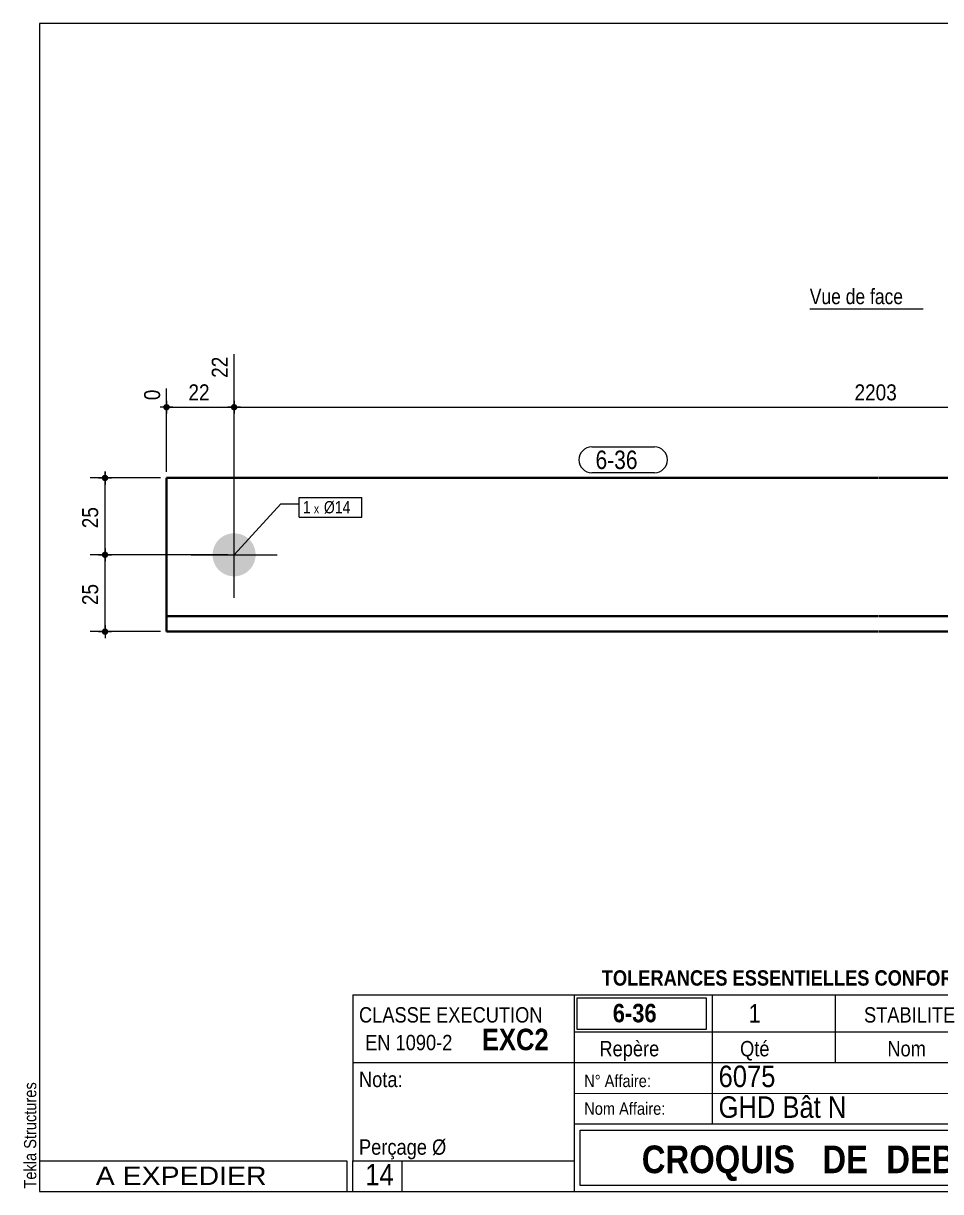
# Model space of a CAD drawing. Header units: millimetres. Extents: x 2 to 287, y 5 to 195.
# Drawn here: x 2.4 to 151.6, y 5 to 195 of the extents above; entities that cross this region are included whole.
import ezdxf

# ---------------------------------------------------------------- set-up
doc = ezdxf.new("R2010")
doc.units = ezdxf.units.MM
for name, color, linetype, lineweight in [('Autre type objet', 1, 'Continuous', 0), ('Boulon', 7, 'Continuous', 0), ('Cotation', 7, 'Continuous', 0), ('Désignation boulon', 3, 'Continuous', 0), ('Feuille dessin', 5, 'Continuous', 0), ('Piece', 2, 'Continuous', 0), ('Repère pièce', 3, 'Continuous', 0)]:
    doc.layers.add(name, color=color, linetype=linetype, lineweight=lineweight)
doc.styles.add('ARIAL', font='ARIAL.TTF')
doc.styles.add('ARIAL_BOLD', font='ARIALBD.TTF')
doc.styles.add('ARIAL_NARROW', font='ARIAL.TTF')
doc.styles.add('COMIC_SANS_MS', font='COMIC.TTF')

# ---------------------------------------------------------------- blocks, each defined once
blk = doc.blocks.new('*A1')
at = {"layer": 'Boulon'}
blk.add_hatch(color=256, dxfattribs=at).paths.add_polyline_path([(36.59, 105.07), (36.51, 105.07), (36.42, 105.08), (36.34, 105.09), (36.25, 105.1), (36.17, 105.11), (36.08, 105.12), (36, 105.14), (35.91, 105.16), (35.83, 105.17), (35.75, 105.2), (35.66, 105.22), (35.58, 105.25), (35.5, 105.27), (35.42, 105.3), (35.34, 105.34), (35.26, 105.37), (35.18, 105.41), (35.11, 105.44), (35.03, 105.48), (34.95, 105.52), (34.88, 105.57), (34.81, 105.61), (34.74, 105.66), (34.66, 105.71), (34.6, 105.76), (34.53, 105.81), (34.46, 105.86), (34.39, 105.92), (34.33, 105.98), (34.27, 106.04), (34.21, 106.1), (34.15, 106.16), (34.09, 106.22), (34.03, 106.28), (33.97, 106.35), (33.92, 106.42), (33.87, 106.49), (33.82, 106.55), (33.77, 106.63), (33.72, 106.7), (33.68, 106.77), (33.63, 106.84), (33.59, 106.92), (33.55, 107), (33.52, 107.07), (33.48, 107.15), (33.45, 107.23), (33.41, 107.31), (33.38, 107.39), (33.36, 107.47), (33.33, 107.55), (33.31, 107.64), (33.28, 107.72), (33.27, 107.8), (33.25, 107.89), (33.23, 107.97), (33.22, 108.06), (33.21, 108.14), (33.2, 108.23), (33.19, 108.31), (33.18, 108.4), (33.18, 108.48), (33.18, 108.57), (33.18, 108.66), (33.18, 108.74), (33.19, 108.83), (33.2, 108.91), (33.21, 109), (33.22, 109.08), (33.23, 109.17), (33.25, 109.25), (33.27, 109.34), (33.28, 109.42), (33.31, 109.5), (33.33, 109.59), (33.36, 109.67), (33.38, 109.75), (33.41, 109.83), (33.45, 109.91), (33.48, 109.99), (33.52, 110.07), (33.55, 110.14), (33.59, 110.22), (33.63, 110.3), (33.68, 110.37), (33.72, 110.44), (33.77, 110.51), (33.82, 110.59), (33.87, 110.65), (33.92, 110.72), (33.97, 110.79), (34.03, 110.86), (34.09, 110.92), (34.15, 110.98), (34.21, 111.04), (34.27, 111.1), (34.33, 111.16), (34.39, 111.22), (34.46, 111.28), (34.53, 111.33), (34.6, 111.38), (34.66, 111.43), (34.74, 111.48), (34.81, 111.53), (34.88, 111.57), (34.95, 111.62), (35.03, 111.66), (35.11, 111.7), (35.18, 111.73), (35.26, 111.77), (35.34, 111.8), (35.42, 111.84), (35.5, 111.87), (35.58, 111.89), (35.66, 111.92), (35.75, 111.94), (35.83, 111.97), (35.91, 111.98), (36, 112), (36.08, 112.02), (36.17, 112.03), (36.25, 112.04), (36.34, 112.05), (36.42, 112.06), (36.51, 112.07), (36.59, 112.07), (36.68, 112.07), (36.77, 112.07), (36.85, 112.07), (36.94, 112.06), (37.02, 112.05), (37.11, 112.04), (37.19, 112.03), (37.28, 112.02), (37.36, 112), (37.45, 111.98), (37.53, 111.97), (37.61, 111.94), (37.7, 111.92), (37.78, 111.89), (37.86, 111.87), (37.94, 111.84), (38.02, 111.8), (38.1, 111.77), (38.18, 111.73), (38.25, 111.7), (38.33, 111.66), (38.41, 111.62), (38.48, 111.57), (38.55, 111.53), (38.62, 111.48), (38.7, 111.43), (38.76, 111.38), (38.83, 111.33), (38.9, 111.28), (38.97, 111.22), (39.03, 111.16), (39.09, 111.1), (39.15, 111.04), (39.21, 110.98), (39.27, 110.92), (39.33, 110.86), (39.39, 110.79), (39.44, 110.72), (39.49, 110.65), (39.54, 110.59), (39.59, 110.51), (39.64, 110.44), (39.68, 110.37), (39.73, 110.3), (39.77, 110.22), (39.81, 110.14), (39.84, 110.07), (39.88, 109.99), (39.91, 109.91), (39.95, 109.83), (39.98, 109.75), (40, 109.67), (40.03, 109.59), (40.05, 109.5), (40.08, 109.42), (40.09, 109.34), (40.11, 109.25), (40.13, 109.17), (40.14, 109.08), (40.15, 109), (40.16, 108.91), (40.17, 108.83), (40.18, 108.74), (40.18, 108.66), (40.18, 108.57), (40.18, 108.48), (40.18, 108.4), (40.17, 108.31), (40.16, 108.23), (40.15, 108.14), (40.14, 108.06), (40.13, 107.97), (40.11, 107.89), (40.09, 107.8), (40.08, 107.72), (40.05, 107.64), (40.03, 107.55), (40, 107.47), (39.98, 107.39), (39.95, 107.31), (39.91, 107.23), (39.88, 107.15), (39.84, 107.07), (39.81, 107), (39.77, 106.92), (39.73, 106.84), (39.68, 106.77), (39.64, 106.7), (39.59, 106.63), (39.54, 106.55), (39.49, 106.49), (39.44, 106.42), (39.39, 106.35), (39.33, 106.28), (39.27, 106.22), (39.21, 106.16), (39.15, 106.1), (39.09, 106.04), (39.03, 105.98), (38.97, 105.92), (38.9, 105.86), (38.83, 105.81), (38.76, 105.76), (38.7, 105.71), (38.62, 105.66), (38.55, 105.61), (38.48, 105.57), (38.41, 105.52), (38.33, 105.48), (38.25, 105.44), (38.18, 105.41), (38.1, 105.37), (38.02, 105.34), (37.94, 105.3), (37.86, 105.27), (37.78, 105.25), (37.7, 105.22), (37.61, 105.2), (37.53, 105.17), (37.45, 105.16), (37.36, 105.14), (37.28, 105.12), (37.19, 105.11), (37.11, 105.1), (37.02, 105.09), (36.94, 105.08), (36.85, 105.07), (36.77, 105.07), (36.68, 105.07)], flags=17)
at = {"layer": 'Boulon', "linetype": 'Continuous', "lineweight": 0}
for p, q in [((36.68, 101.57), (36.68, 115.57)), ((29.68, 108.57), (43.68, 108.57))]:
    blk.add_line(p, q, dxfattribs=at)
blk = doc.blocks.new('*A3')
at = {"layer": 'Piece', "color": 2, "linetype": 'Continuous', "lineweight": 40}
for p, q in [((25.68, 121.07), (141.43, 121.07)), ((25.68, 121.07), (25.68, 98.57)), ((141.53, 121.07), (257.28, 121.07)), ((257.28, 121.07), (257.28, 98.57)), ((25.68, 98.57), (25.68, 96.07)), ((25.68, 98.57), (141.43, 98.57)), ((141.53, 98.57), (257.28, 98.57)), ((257.28, 98.57), (257.28, 96.07)), ((25.68, 96.07), (141.43, 96.07)), ((141.53, 96.07), (257.28, 96.07))]:
    blk.add_line(p, q, dxfattribs=at)
blk = doc.blocks.new('*A4')
at = {"layer": 'Feuille dessin', "linetype": 'Continuous', "lineweight": 0}
for p, q in [((282, 195), (5, 195)), ((5, 195), (5, 5)), ((282, 5), (282, 195)), ((5, 5), (282, 5))]:
    blk.add_line(p, q, dxfattribs=at)
at = {"layer": 'Feuille dessin', "style": 'ARIAL', "width": 0.85}
blk.add_text('Tekla Structures', height=2, rotation=90, dxfattribs=at).set_placement((4.5, 5.5))
blk = doc.blocks.new('*A6')
at = {"layer": 'Autre type objet', "linetype": 'Continuous', "lineweight": 0}
for p, q in [((56, 37), (92, 37)), ((56, 37), (56, 10)), ((92, 37), (92, 10)), ((56, 26), (92, 26)), ((56, 10), (92, 10)), ((56, 5), (56, 10)), ((64, 5), (64, 10)), ((56, 5), (64, 5))]:
    blk.add_line(p, q, dxfattribs=at)
at = {"layer": 'Autre type objet', "width": 0.85}
for s, height, style, p in [('CLASSE EXECUTION', 2.5, 'ARIAL', (57, 32.5)), ('EN 1090-2', 2.5, 'ARIAL', (58, 28)), ('EXC2', 3.5, 'ARIAL_BOLD', (77, 28)), ('Nota:', 2.5, 'ARIAL', (57, 22)), ('Perçage Ø', 2.5, 'ARIAL', (57, 11)), ('14', 3.5, 'ARIAL_NARROW', (58.014234, 6))]:
    blk.add_text(s, height=height, dxfattribs=dict(at, style=style)).set_placement(p)
blk = doc.blocks.new('*A7')
at = {"layer": 'Autre type objet', "linetype": 'Continuous', "lineweight": 0}
for p, q in [((92, 37), (282, 37)), ((92, 37), (92, 31)), ((92.51953, 36.5), (113.5, 36.5)), ((92.51953, 31.394341), (92.51953, 36.5)), ((113.5, 36.5), (113.5, 31.394341)), ((114.5, 31), (114.5, 37)), ((134.5, 31), (134.5, 37)), ((160, 31), (160, 37)), ((195, 31), (195, 37)), ((212, 31), (212, 37)), ((228, 31), (228, 37)), ((263.5, 31), (263.5, 37)), ((282, 31), (282, 37)), ((92, 31), (282, 31)), ((92, 31), (92, 5)), ((113.5, 31.394341), (92.51953, 31.394341)), ((114.5, 16), (114.5, 31)), ((134.5, 26), (134.5, 31)), ((160, 26), (160, 31)), ((195, 26), (195, 31)), ((212, 26), (212, 31)), ((228, 26), (228, 31)), ((263.5, 26), (263.5, 31)), ((282, 5), (282, 31)), ((92, 26), (282, 26)), ((181, 26), (181, 5)), ((208, 26), (208, 5)), ((241.262466, 5), (241.262466, 26)), ((92, 21), (241.327069, 20.935451)), ((92, 16), (181, 16)), ((181, 16), (241.297815, 16.021151)), ((93, 15), (180, 15)), ((93, 6), (93, 15)), ((180, 15), (180, 6)), ((181, 11), (241.217807, 10.969512)), ((180, 6), (93, 6)), ((92, 5), (282, 5))]:
    blk.add_line(p, q, dxfattribs=at)
at = {"layer": 'Autre type objet', "width": 0.85}
for s, height, style, p in [('TOLERANCES ESSENTIELLES CONFORMES A LA NORME 1090-1', 2.5, 'ARIAL_BOLD', (96.5, 38.5)), ('6-36', 3, 'ARIAL_BOLD', (98.285724, 32.540141)), ('1', 3, 'ARIAL', (120.389893, 32.5)), ('STABILITE', 2.5, 'ARIAL', (139.159546, 32.5)), ('L50*50*5', 2.5, 'ARIAL', (169.146973, 32.5)), ('2247', 3, 'ARIAL', (199.053223, 32.5)), ('S235JR', 3, 'ARIAL', (212.880127, 32.5)), ('PEINTURE', 2.5, 'ARIAL', (237.24646, 32.5)), ('8.4', 3, 'ARIAL', (270.222412, 32.5)), ('Repère', 2.5, 'ARIAL', (96.112978, 27)), ('Qté', 2.5, 'ARIAL', (119, 27)), ('Nom', 2.5, 'ARIAL', (142.961426, 27)), ('Profil', 2.5, 'ARIAL', (173.903564, 27)), ('Longueur', 2.5, 'ARIAL', (197, 27)), ('Qualité', 2.5, 'ARIAL', (214.218018, 27)), ('Finition', 2.5, 'ARIAL', (243, 27)), ('Poids U', 2.5, 'ARIAL', (264, 27)), ('(Kg)', 2, 'ARIAL', (276.5, 27)), ('6075', 3.5, 'ARIAL', (115.5, 22)), ('N° Affaire:', 2, 'ARIAL', (93.640566, 22)), ('Indice de révision:', 2, 'ARIAL', (183, 22)), ('CHARPENTES', 3, 'ARIAL_BOLD', (247.5, 18)), ('Nom Affaire:', 2, 'ARIAL', (93.640566, 17.5)), ('GHD Bât N', 3.5, 'ARIAL', (115.5, 17)), ('Date de révision:', 2, 'ARIAL', (183, 17)), ('Date de création:', 2, 'ARIAL', (183, 12)), ('03.04.2017', 2.5, 'ARIAL', (209, 12)), ('SAINT CLAIR', 3, 'ARIAL_BOLD', (248.5, 11.5)), ('CROQUIS   DE  DEBIT', 4.5, 'ARIAL_BOLD', (103, 8)), ('SD', 2.5, 'ARIAL', (209, 7)), ('Dessinateur:', 2, 'ARIAL', (183, 7))]:
    blk.add_text(s, height=height, dxfattribs=dict(at, style=style)).set_placement(p)
blk = doc.blocks.new('*A8')
at = {"layer": 'Autre type objet', "linetype": 'Continuous', "lineweight": 0}
for p, q in [((5, 10), (55, 10)), ((5, 10), (5, 5)), ((55, 10), (55, 5)), ((5, 5), (55, 5))]:
    blk.add_line(p, q, dxfattribs=at)
at = {"layer": 'Autre type objet', "style": 'ARIAL', "width": 1.105}
blk.add_text('A EXPEDIER', height=3, dxfattribs=at).set_placement((14.169647, 6.073465))
blk = doc.blocks.new('*A11')
at = {"layer": 'Cotation'}
for points in [[(15.65, 108.05), (15.63, 108.05), (15.6, 108.06), (15.58, 108.06), (15.55, 108.07), (15.53, 108.07), (15.5, 108.08), (15.48, 108.09), (15.46, 108.1), (15.43, 108.11), (15.41, 108.12), (15.39, 108.14), (15.37, 108.15), (15.35, 108.17), (15.33, 108.18), (15.31, 108.2), (15.29, 108.22), (15.28, 108.24), (15.26, 108.26), (15.25, 108.28), (15.23, 108.3), (15.22, 108.32), (15.21, 108.35), (15.2, 108.37), (15.19, 108.39), (15.18, 108.42), (15.18, 108.44), (15.17, 108.47), (15.17, 108.49), (15.16, 108.52), (15.16, 108.54), (15.16, 108.57), (15.16, 108.6), (15.16, 108.62), (15.17, 108.65), (15.17, 108.67), (15.18, 108.7), (15.18, 108.72), (15.19, 108.75), (15.2, 108.77), (15.21, 108.79), (15.22, 108.82), (15.23, 108.84), (15.25, 108.86), (15.26, 108.88), (15.28, 108.9), (15.29, 108.92), (15.31, 108.94), (15.33, 108.96), (15.35, 108.97), (15.37, 108.99), (15.39, 109), (15.41, 109.02), (15.43, 109.03), (15.46, 109.04), (15.48, 109.05), (15.5, 109.06), (15.53, 109.07), (15.55, 109.07), (15.58, 109.08), (15.6, 109.08), (15.63, 109.09), (15.65, 109.09), (15.68, 109.09), (15.71, 109.09), (15.73, 109.09), (15.76, 109.08), (15.78, 109.08), (15.81, 109.07), (15.83, 109.07), (15.86, 109.06), (15.88, 109.05), (15.9, 109.04), (15.93, 109.03), (15.95, 109.02), (15.97, 109), (15.99, 108.99), (16.01, 108.97), (16.03, 108.96), (16.05, 108.94), (16.07, 108.92), (16.08, 108.9), (16.1, 108.88), (16.11, 108.86), (16.13, 108.84), (16.14, 108.82), (16.15, 108.79), (16.16, 108.77), (16.17, 108.75), (16.18, 108.72), (16.18, 108.7), (16.19, 108.67), (16.19, 108.65), (16.2, 108.62), (16.2, 108.6), (16.2, 108.57), (16.2, 108.54), (16.2, 108.52), (16.19, 108.49), (16.19, 108.47), (16.18, 108.44), (16.18, 108.42), (16.17, 108.39), (16.16, 108.37), (16.15, 108.35), (16.14, 108.32), (16.13, 108.3), (16.11, 108.28), (16.1, 108.26), (16.08, 108.24), (16.07, 108.22), (16.05, 108.2), (16.03, 108.18), (16.01, 108.17), (15.99, 108.15), (15.97, 108.14), (15.95, 108.12), (15.93, 108.11), (15.9, 108.1), (15.88, 108.09), (15.86, 108.08), (15.83, 108.07), (15.81, 108.07), (15.78, 108.06), (15.76, 108.06), (15.73, 108.05), (15.71, 108.05), (15.68, 108.05)], [(15.65, 95.55), (15.63, 95.55), (15.6, 95.56), (15.58, 95.56), (15.55, 95.57), (15.53, 95.57), (15.5, 95.58), (15.48, 95.59), (15.46, 95.6), (15.43, 95.61), (15.41, 95.62), (15.39, 95.64), (15.37, 95.65), (15.35, 95.67), (15.33, 95.68), (15.31, 95.7), (15.29, 95.72), (15.28, 95.74), (15.26, 95.76), (15.25, 95.78), (15.23, 95.8), (15.22, 95.82), (15.21, 95.85), (15.2, 95.87), (15.19, 95.89), (15.18, 95.92), (15.18, 95.94), (15.17, 95.97), (15.17, 95.99), (15.16, 96.02), (15.16, 96.04), (15.16, 96.07), (15.16, 96.1), (15.16, 96.12), (15.17, 96.15), (15.17, 96.17), (15.18, 96.2), (15.18, 96.22), (15.19, 96.25), (15.2, 96.27), (15.21, 96.29), (15.22, 96.32), (15.23, 96.34), (15.25, 96.36), (15.26, 96.38), (15.28, 96.4), (15.29, 96.42), (15.31, 96.44), (15.33, 96.46), (15.35, 96.47), (15.37, 96.49), (15.39, 96.5), (15.41, 96.52), (15.43, 96.53), (15.46, 96.54), (15.48, 96.55), (15.5, 96.56), (15.53, 96.57), (15.55, 96.57), (15.58, 96.58), (15.6, 96.58), (15.63, 96.59), (15.65, 96.59), (15.68, 96.59), (15.71, 96.59), (15.73, 96.59), (15.76, 96.58), (15.78, 96.58), (15.81, 96.57), (15.83, 96.57), (15.86, 96.56), (15.88, 96.55), (15.9, 96.54), (15.93, 96.53), (15.95, 96.52), (15.97, 96.5), (15.99, 96.49), (16.01, 96.47), (16.03, 96.46), (16.05, 96.44), (16.07, 96.42), (16.08, 96.4), (16.1, 96.38), (16.11, 96.36), (16.13, 96.34), (16.14, 96.32), (16.15, 96.29), (16.16, 96.27), (16.17, 96.25), (16.18, 96.22), (16.18, 96.2), (16.19, 96.17), (16.19, 96.15), (16.2, 96.12), (16.2, 96.1), (16.2, 96.07), (16.2, 96.04), (16.2, 96.02), (16.19, 95.99), (16.19, 95.97), (16.18, 95.94), (16.18, 95.92), (16.17, 95.89), (16.16, 95.87), (16.15, 95.85), (16.14, 95.82), (16.13, 95.8), (16.11, 95.78), (16.1, 95.76), (16.08, 95.74), (16.07, 95.72), (16.05, 95.7), (16.03, 95.68), (16.01, 95.67), (15.99, 95.65), (15.97, 95.64), (15.95, 95.62), (15.93, 95.61), (15.9, 95.6), (15.88, 95.59), (15.86, 95.58), (15.83, 95.57), (15.81, 95.57), (15.78, 95.56), (15.76, 95.56), (15.73, 95.55), (15.71, 95.55), (15.68, 95.55)]]:
    blk.add_hatch(color=256, dxfattribs=at).paths.add_polyline_path(points, flags=17)
at = {"layer": 'Cotation', "linetype": 'Continuous', "lineweight": 0}
for p, q in [((35.68, 108.57), (13.26, 108.57)), ((14.64, 108.57), (16.72, 108.57)), ((15.68, 109.61), (15.68, 107.53)), ((15.68, 108.57), (15.68, 109.61)), ((15.68, 96.07), (15.68, 108.57)), ((15.68, 97.11), (15.68, 95.03)), ((24.68, 96.07), (13.26, 96.07)), ((14.64, 96.07), (16.72, 96.07)), ((15.68, 96.07), (15.68, 95.03))]:
    blk.add_line(p, q, dxfattribs=at)
at = {"layer": 'Cotation'}
for p in [(15.68, 108.57), (15.68, 96.07)]:
    blk.add_point(p, dxfattribs=at)
at = {"layer": 'Cotation', "style": 'ARIAL', "width": 0.85}
blk.add_text('25', height=2.6, rotation=90.0002, dxfattribs=at).set_placement((14.56, 100.39))
blk = doc.blocks.new('*A12')
at = {"layer": 'Cotation'}
for points in [[(15.65, 120.55), (15.63, 120.55), (15.6, 120.56), (15.58, 120.56), (15.55, 120.57), (15.53, 120.57), (15.5, 120.58), (15.48, 120.59), (15.46, 120.6), (15.43, 120.61), (15.41, 120.62), (15.39, 120.64), (15.37, 120.65), (15.35, 120.67), (15.33, 120.68), (15.31, 120.7), (15.29, 120.72), (15.28, 120.74), (15.26, 120.76), (15.25, 120.78), (15.23, 120.8), (15.22, 120.82), (15.21, 120.85), (15.2, 120.87), (15.19, 120.89), (15.18, 120.92), (15.18, 120.94), (15.17, 120.97), (15.17, 120.99), (15.16, 121.02), (15.16, 121.04), (15.16, 121.07), (15.16, 121.1), (15.16, 121.12), (15.17, 121.15), (15.17, 121.17), (15.18, 121.2), (15.18, 121.22), (15.19, 121.25), (15.2, 121.27), (15.21, 121.29), (15.22, 121.32), (15.23, 121.34), (15.25, 121.36), (15.26, 121.38), (15.28, 121.4), (15.29, 121.42), (15.31, 121.44), (15.33, 121.46), (15.35, 121.47), (15.37, 121.49), (15.39, 121.5), (15.41, 121.52), (15.43, 121.53), (15.46, 121.54), (15.48, 121.55), (15.5, 121.56), (15.53, 121.57), (15.55, 121.57), (15.58, 121.58), (15.6, 121.58), (15.63, 121.59), (15.65, 121.59), (15.68, 121.59), (15.71, 121.59), (15.73, 121.59), (15.76, 121.58), (15.78, 121.58), (15.81, 121.57), (15.83, 121.57), (15.86, 121.56), (15.88, 121.55), (15.9, 121.54), (15.93, 121.53), (15.95, 121.52), (15.97, 121.5), (15.99, 121.49), (16.01, 121.47), (16.03, 121.46), (16.05, 121.44), (16.07, 121.42), (16.08, 121.4), (16.1, 121.38), (16.11, 121.36), (16.13, 121.34), (16.14, 121.32), (16.15, 121.29), (16.16, 121.27), (16.17, 121.25), (16.18, 121.22), (16.18, 121.2), (16.19, 121.17), (16.19, 121.15), (16.2, 121.12), (16.2, 121.1), (16.2, 121.07), (16.2, 121.04), (16.2, 121.02), (16.19, 120.99), (16.19, 120.97), (16.18, 120.94), (16.18, 120.92), (16.17, 120.89), (16.16, 120.87), (16.15, 120.85), (16.14, 120.82), (16.13, 120.8), (16.11, 120.78), (16.1, 120.76), (16.08, 120.74), (16.07, 120.72), (16.05, 120.7), (16.03, 120.68), (16.01, 120.67), (15.99, 120.65), (15.97, 120.64), (15.95, 120.62), (15.93, 120.61), (15.9, 120.6), (15.88, 120.59), (15.86, 120.58), (15.83, 120.57), (15.81, 120.57), (15.78, 120.56), (15.76, 120.56), (15.73, 120.55), (15.71, 120.55), (15.68, 120.55)], [(15.65, 108.05), (15.63, 108.05), (15.6, 108.06), (15.58, 108.06), (15.55, 108.07), (15.53, 108.07), (15.5, 108.08), (15.48, 108.09), (15.46, 108.1), (15.43, 108.11), (15.41, 108.12), (15.39, 108.14), (15.37, 108.15), (15.35, 108.17), (15.33, 108.18), (15.31, 108.2), (15.29, 108.22), (15.28, 108.24), (15.26, 108.26), (15.25, 108.28), (15.23, 108.3), (15.22, 108.32), (15.21, 108.35), (15.2, 108.37), (15.19, 108.39), (15.18, 108.42), (15.18, 108.44), (15.17, 108.47), (15.17, 108.49), (15.16, 108.52), (15.16, 108.54), (15.16, 108.57), (15.16, 108.6), (15.16, 108.62), (15.17, 108.65), (15.17, 108.67), (15.18, 108.7), (15.18, 108.72), (15.19, 108.75), (15.2, 108.77), (15.21, 108.79), (15.22, 108.82), (15.23, 108.84), (15.25, 108.86), (15.26, 108.88), (15.28, 108.9), (15.29, 108.92), (15.31, 108.94), (15.33, 108.96), (15.35, 108.97), (15.37, 108.99), (15.39, 109), (15.41, 109.02), (15.43, 109.03), (15.46, 109.04), (15.48, 109.05), (15.5, 109.06), (15.53, 109.07), (15.55, 109.07), (15.58, 109.08), (15.6, 109.08), (15.63, 109.09), (15.65, 109.09), (15.68, 109.09), (15.71, 109.09), (15.73, 109.09), (15.76, 109.08), (15.78, 109.08), (15.81, 109.07), (15.83, 109.07), (15.86, 109.06), (15.88, 109.05), (15.9, 109.04), (15.93, 109.03), (15.95, 109.02), (15.97, 109), (15.99, 108.99), (16.01, 108.97), (16.03, 108.96), (16.05, 108.94), (16.07, 108.92), (16.08, 108.9), (16.1, 108.88), (16.11, 108.86), (16.13, 108.84), (16.14, 108.82), (16.15, 108.79), (16.16, 108.77), (16.17, 108.75), (16.18, 108.72), (16.18, 108.7), (16.19, 108.67), (16.19, 108.65), (16.2, 108.62), (16.2, 108.6), (16.2, 108.57), (16.2, 108.54), (16.2, 108.52), (16.19, 108.49), (16.19, 108.47), (16.18, 108.44), (16.18, 108.42), (16.17, 108.39), (16.16, 108.37), (16.15, 108.35), (16.14, 108.32), (16.13, 108.3), (16.11, 108.28), (16.1, 108.26), (16.08, 108.24), (16.07, 108.22), (16.05, 108.2), (16.03, 108.18), (16.01, 108.17), (15.99, 108.15), (15.97, 108.14), (15.95, 108.12), (15.93, 108.11), (15.9, 108.1), (15.88, 108.09), (15.86, 108.08), (15.83, 108.07), (15.81, 108.07), (15.78, 108.06), (15.76, 108.06), (15.73, 108.05), (15.71, 108.05), (15.68, 108.05)]]:
    blk.add_hatch(color=256, dxfattribs=at).paths.add_polyline_path(points, flags=17)
at = {"layer": 'Cotation', "linetype": 'Continuous', "lineweight": 0}
for p, q in [((15.68, 122.11), (15.68, 120.03)), ((15.68, 121.07), (15.68, 122.11)), ((24.68, 121.07), (13.26, 121.07)), ((14.64, 121.07), (16.72, 121.07)), ((15.68, 108.57), (15.68, 121.07)), ((35.68, 108.57), (13.26, 108.57)), ((14.64, 108.57), (16.72, 108.57)), ((15.68, 109.61), (15.68, 107.53)), ((15.68, 108.57), (15.68, 107.53))]:
    blk.add_line(p, q, dxfattribs=at)
at = {"layer": 'Cotation'}
for p in [(15.68, 121.07), (15.68, 108.57)]:
    blk.add_point(p, dxfattribs=at)
at = {"layer": 'Cotation', "style": 'ARIAL', "width": 0.85}
blk.add_text('25', height=2.6, rotation=90.0002, dxfattribs=at).set_placement((14.56, 112.89))
blk = doc.blocks.new('*A13')
at = {"layer": 'Cotation'}
for points in [[(25.65, 132.05), (25.63, 132.05), (25.6, 132.06), (25.58, 132.06), (25.55, 132.07), (25.53, 132.07), (25.5, 132.08), (25.48, 132.09), (25.46, 132.1), (25.43, 132.11), (25.41, 132.12), (25.39, 132.14), (25.37, 132.15), (25.35, 132.17), (25.33, 132.18), (25.31, 132.2), (25.29, 132.22), (25.28, 132.24), (25.26, 132.26), (25.25, 132.28), (25.23, 132.3), (25.22, 132.32), (25.21, 132.35), (25.2, 132.37), (25.19, 132.39), (25.18, 132.42), (25.18, 132.44), (25.17, 132.47), (25.17, 132.49), (25.16, 132.52), (25.16, 132.54), (25.16, 132.57), (25.16, 132.6), (25.16, 132.62), (25.17, 132.65), (25.17, 132.67), (25.18, 132.7), (25.18, 132.72), (25.19, 132.75), (25.2, 132.77), (25.21, 132.79), (25.22, 132.82), (25.23, 132.84), (25.25, 132.86), (25.26, 132.88), (25.28, 132.9), (25.29, 132.92), (25.31, 132.94), (25.33, 132.96), (25.35, 132.97), (25.37, 132.99), (25.39, 133), (25.41, 133.02), (25.43, 133.03), (25.46, 133.04), (25.48, 133.05), (25.5, 133.06), (25.53, 133.07), (25.55, 133.07), (25.58, 133.08), (25.6, 133.08), (25.63, 133.09), (25.65, 133.09), (25.68, 133.09), (25.71, 133.09), (25.73, 133.09), (25.76, 133.08), (25.78, 133.08), (25.81, 133.07), (25.83, 133.07), (25.86, 133.06), (25.88, 133.05), (25.9, 133.04), (25.93, 133.03), (25.95, 133.02), (25.97, 133), (25.99, 132.99), (26.01, 132.97), (26.03, 132.96), (26.05, 132.94), (26.07, 132.92), (26.08, 132.9), (26.1, 132.88), (26.11, 132.86), (26.13, 132.84), (26.14, 132.82), (26.15, 132.79), (26.16, 132.77), (26.17, 132.75), (26.18, 132.72), (26.18, 132.7), (26.19, 132.67), (26.19, 132.65), (26.2, 132.62), (26.2, 132.6), (26.2, 132.57), (26.2, 132.54), (26.2, 132.52), (26.19, 132.49), (26.19, 132.47), (26.18, 132.44), (26.18, 132.42), (26.17, 132.39), (26.16, 132.37), (26.15, 132.35), (26.14, 132.32), (26.13, 132.3), (26.11, 132.28), (26.1, 132.26), (26.08, 132.24), (26.07, 132.22), (26.05, 132.2), (26.03, 132.18), (26.01, 132.17), (25.99, 132.15), (25.97, 132.14), (25.95, 132.12), (25.93, 132.11), (25.9, 132.1), (25.88, 132.09), (25.86, 132.08), (25.83, 132.07), (25.81, 132.07), (25.78, 132.06), (25.76, 132.06), (25.73, 132.05), (25.71, 132.05), (25.68, 132.05)], [(36.65, 132.05), (36.63, 132.05), (36.6, 132.06), (36.58, 132.06), (36.55, 132.07), (36.53, 132.07), (36.5, 132.08), (36.48, 132.09), (36.46, 132.1), (36.43, 132.11), (36.41, 132.12), (36.39, 132.14), (36.37, 132.15), (36.35, 132.17), (36.33, 132.18), (36.31, 132.2), (36.29, 132.22), (36.28, 132.24), (36.26, 132.26), (36.25, 132.28), (36.23, 132.3), (36.22, 132.32), (36.21, 132.35), (36.2, 132.37), (36.19, 132.39), (36.18, 132.42), (36.18, 132.44), (36.17, 132.47), (36.17, 132.49), (36.16, 132.52), (36.16, 132.54), (36.16, 132.57), (36.16, 132.6), (36.16, 132.62), (36.17, 132.65), (36.17, 132.67), (36.18, 132.7), (36.18, 132.72), (36.19, 132.75), (36.2, 132.77), (36.21, 132.79), (36.22, 132.82), (36.23, 132.84), (36.25, 132.86), (36.26, 132.88), (36.28, 132.9), (36.29, 132.92), (36.31, 132.94), (36.33, 132.96), (36.35, 132.97), (36.37, 132.99), (36.39, 133), (36.41, 133.02), (36.43, 133.03), (36.46, 133.04), (36.48, 133.05), (36.5, 133.06), (36.53, 133.07), (36.55, 133.07), (36.58, 133.08), (36.6, 133.08), (36.63, 133.09), (36.65, 133.09), (36.68, 133.09), (36.71, 133.09), (36.73, 133.09), (36.76, 133.08), (36.78, 133.08), (36.81, 133.07), (36.83, 133.07), (36.86, 133.06), (36.88, 133.05), (36.9, 133.04), (36.93, 133.03), (36.95, 133.02), (36.97, 133), (36.99, 132.99), (37.01, 132.97), (37.03, 132.96), (37.05, 132.94), (37.07, 132.92), (37.08, 132.9), (37.1, 132.88), (37.11, 132.86), (37.13, 132.84), (37.14, 132.82), (37.15, 132.79), (37.16, 132.77), (37.17, 132.75), (37.18, 132.72), (37.18, 132.7), (37.19, 132.67), (37.19, 132.65), (37.2, 132.62), (37.2, 132.6), (37.2, 132.57), (37.2, 132.54), (37.2, 132.52), (37.19, 132.49), (37.19, 132.47), (37.18, 132.44), (37.18, 132.42), (37.17, 132.39), (37.16, 132.37), (37.15, 132.35), (37.14, 132.32), (37.13, 132.3), (37.11, 132.28), (37.1, 132.26), (37.08, 132.24), (37.07, 132.22), (37.05, 132.2), (37.03, 132.18), (37.01, 132.17), (36.99, 132.15), (36.97, 132.14), (36.95, 132.12), (36.93, 132.11), (36.9, 132.1), (36.88, 132.09), (36.86, 132.08), (36.83, 132.07), (36.81, 132.07), (36.78, 132.06), (36.76, 132.06), (36.73, 132.05), (36.71, 132.05), (36.68, 132.05)]]:
    blk.add_hatch(color=256, dxfattribs=at).paths.add_polyline_path(points, flags=17)
at = {"layer": 'Cotation', "linetype": 'Continuous', "lineweight": 0}
for p, q in [((36.68, 109.57), (36.68, 141.21)), ((25.68, 122.07), (25.68, 135.64)), ((25.68, 133.61), (25.68, 131.53)), ((36.68, 133.61), (36.68, 131.53)), ((26.72, 132.57), (24.64, 132.57)), ((25.68, 132.57), (24.64, 132.57)), ((25.68, 132.57), (36.68, 132.57)), ((37.72, 132.57), (35.64, 132.57)), ((36.68, 132.57), (37.72, 132.57))]:
    blk.add_line(p, q, dxfattribs=at)
at = {"layer": 'Cotation'}
for p in [(25.68, 132.57), (36.68, 132.57)]:
    blk.add_point(p, dxfattribs=at)
at = {"layer": 'Cotation', "style": 'ARIAL', "width": 0.85}
for s, p in [('22', (35.64, 137.35)), ('0', (24.64, 133.71))]:
    blk.add_text(s, height=2.6, rotation=90.0002, dxfattribs=at).set_placement(p)
blk.add_text('22', height=2.6, dxfattribs=at).set_placement((29.25, 133.69))
blk = doc.blocks.new('*A14')
at = {"layer": 'Cotation'}
for points in [[(36.65, 132.05), (36.63, 132.05), (36.6, 132.06), (36.58, 132.06), (36.55, 132.07), (36.53, 132.07), (36.5, 132.08), (36.48, 132.09), (36.46, 132.1), (36.43, 132.11), (36.41, 132.12), (36.39, 132.14), (36.37, 132.15), (36.35, 132.17), (36.33, 132.18), (36.31, 132.2), (36.29, 132.22), (36.28, 132.24), (36.26, 132.26), (36.25, 132.28), (36.23, 132.3), (36.22, 132.32), (36.21, 132.35), (36.2, 132.37), (36.19, 132.39), (36.18, 132.42), (36.18, 132.44), (36.17, 132.47), (36.17, 132.49), (36.16, 132.52), (36.16, 132.54), (36.16, 132.57), (36.16, 132.6), (36.16, 132.62), (36.17, 132.65), (36.17, 132.67), (36.18, 132.7), (36.18, 132.72), (36.19, 132.75), (36.2, 132.77), (36.21, 132.79), (36.22, 132.82), (36.23, 132.84), (36.25, 132.86), (36.26, 132.88), (36.28, 132.9), (36.29, 132.92), (36.31, 132.94), (36.33, 132.96), (36.35, 132.97), (36.37, 132.99), (36.39, 133), (36.41, 133.02), (36.43, 133.03), (36.46, 133.04), (36.48, 133.05), (36.5, 133.06), (36.53, 133.07), (36.55, 133.07), (36.58, 133.08), (36.6, 133.08), (36.63, 133.09), (36.65, 133.09), (36.68, 133.09), (36.71, 133.09), (36.73, 133.09), (36.76, 133.08), (36.78, 133.08), (36.81, 133.07), (36.83, 133.07), (36.86, 133.06), (36.88, 133.05), (36.9, 133.04), (36.93, 133.03), (36.95, 133.02), (36.97, 133), (36.99, 132.99), (37.01, 132.97), (37.03, 132.96), (37.05, 132.94), (37.07, 132.92), (37.08, 132.9), (37.1, 132.88), (37.11, 132.86), (37.13, 132.84), (37.14, 132.82), (37.15, 132.79), (37.16, 132.77), (37.17, 132.75), (37.18, 132.72), (37.18, 132.7), (37.19, 132.67), (37.19, 132.65), (37.2, 132.62), (37.2, 132.6), (37.2, 132.57), (37.2, 132.54), (37.2, 132.52), (37.19, 132.49), (37.19, 132.47), (37.18, 132.44), (37.18, 132.42), (37.17, 132.39), (37.16, 132.37), (37.15, 132.35), (37.14, 132.32), (37.13, 132.3), (37.11, 132.28), (37.1, 132.26), (37.08, 132.24), (37.07, 132.22), (37.05, 132.2), (37.03, 132.18), (37.01, 132.17), (36.99, 132.15), (36.97, 132.14), (36.95, 132.12), (36.93, 132.11), (36.9, 132.1), (36.88, 132.09), (36.86, 132.08), (36.83, 132.07), (36.81, 132.07), (36.78, 132.06), (36.76, 132.06), (36.73, 132.05), (36.71, 132.05), (36.68, 132.05)], [(246.25, 132.05), (246.23, 132.05), (246.2, 132.06), (246.18, 132.06), (246.15, 132.07), (246.13, 132.07), (246.1, 132.08), (246.08, 132.09), (246.06, 132.1), (246.03, 132.11), (246.01, 132.12), (245.99, 132.14), (245.97, 132.15), (245.95, 132.17), (245.93, 132.18), (245.91, 132.2), (245.89, 132.22), (245.88, 132.24), (245.86, 132.26), (245.85, 132.28), (245.83, 132.3), (245.82, 132.32), (245.81, 132.35), (245.8, 132.37), (245.79, 132.39), (245.78, 132.42), (245.78, 132.44), (245.77, 132.47), (245.77, 132.49), (245.76, 132.52), (245.76, 132.54), (245.76, 132.57), (245.76, 132.6), (245.76, 132.62), (245.77, 132.65), (245.77, 132.67), (245.78, 132.7), (245.78, 132.72), (245.79, 132.75), (245.8, 132.77), (245.81, 132.79), (245.82, 132.82), (245.83, 132.84), (245.85, 132.86), (245.86, 132.88), (245.88, 132.9), (245.89, 132.92), (245.91, 132.94), (245.93, 132.96), (245.95, 132.97), (245.97, 132.99), (245.99, 133), (246.01, 133.02), (246.03, 133.03), (246.06, 133.04), (246.08, 133.05), (246.1, 133.06), (246.13, 133.07), (246.15, 133.07), (246.18, 133.08), (246.2, 133.08), (246.23, 133.09), (246.25, 133.09), (246.28, 133.09), (246.31, 133.09), (246.33, 133.09), (246.36, 133.08), (246.38, 133.08), (246.41, 133.07), (246.43, 133.07), (246.46, 133.06), (246.48, 133.05), (246.5, 133.04), (246.53, 133.03), (246.55, 133.02), (246.57, 133), (246.59, 132.99), (246.61, 132.97), (246.63, 132.96), (246.65, 132.94), (246.67, 132.92), (246.68, 132.9), (246.7, 132.88), (246.71, 132.86), (246.73, 132.84), (246.74, 132.82), (246.75, 132.79), (246.76, 132.77), (246.77, 132.75), (246.78, 132.72), (246.78, 132.7), (246.79, 132.67), (246.79, 132.65), (246.8, 132.62), (246.8, 132.6), (246.8, 132.57), (246.8, 132.54), (246.8, 132.52), (246.79, 132.49), (246.79, 132.47), (246.78, 132.44), (246.78, 132.42), (246.77, 132.39), (246.76, 132.37), (246.75, 132.35), (246.74, 132.32), (246.73, 132.3), (246.71, 132.28), (246.7, 132.26), (246.68, 132.24), (246.67, 132.22), (246.65, 132.2), (246.63, 132.18), (246.61, 132.17), (246.59, 132.15), (246.57, 132.14), (246.55, 132.12), (246.53, 132.11), (246.5, 132.1), (246.48, 132.09), (246.46, 132.08), (246.43, 132.07), (246.41, 132.07), (246.38, 132.06), (246.36, 132.06), (246.33, 132.05), (246.31, 132.05), (246.28, 132.05)]]:
    blk.add_hatch(color=256, dxfattribs=at).paths.add_polyline_path(points, flags=17)
at = {"layer": 'Cotation', "linetype": 'Continuous', "lineweight": 0}
for p, q in [((36.68, 109.57), (36.68, 141.21)), ((246.28, 109.57), (246.28, 141.42)), ((36.68, 133.61), (36.68, 131.53)), ((246.28, 133.61), (246.28, 131.53)), ((37.72, 132.57), (35.64, 132.57)), ((36.68, 132.57), (35.64, 132.57)), ((36.68, 132.57), (246.28, 132.57)), ((247.32, 132.57), (245.24, 132.57)), ((246.28, 132.57), (247.32, 132.57))]:
    blk.add_line(p, q, dxfattribs=at)
at = {"layer": 'Cotation'}
for p in [(36.68, 132.57), (246.28, 132.57)]:
    blk.add_point(p, dxfattribs=at)
at = {"layer": 'Cotation', "style": 'ARIAL', "width": 0.85}
blk.add_text('2225', height=2.6, rotation=90.0002, dxfattribs=at).set_placement((245.24, 133.71))
blk.add_text('2203', height=2.6, dxfattribs=at).set_placement((137.62, 133.69))
blk = doc.blocks.new('*A16')
at = {"layer": 'Désignation boulon', "linetype": 'Continuous', "lineweight": 0}
for p, q in [((47.262928, 117.912072), (57.450819, 117.912072)), ((47.262928, 114.712072), (47.262928, 117.912072)), ((57.450819, 114.712072), (57.450819, 117.912072)), ((36.68, 108.57), (44.262928, 116.845405)), ((44.262928, 116.845405), (47.262928, 116.845405)), ((47.262928, 114.712072), (57.450819, 114.712072))]:
    blk.add_line(p, q, dxfattribs=at)
at = {"layer": 'Désignation boulon', "style": 'COMIC_SANS_MS', "width": 0.85}
for s, height, p in [('1', 2, (47.862928, 115.312072)), ('x', 1.5, (49.663124, 115.312072)), ('Ø14', 2, (51.293788, 115.312072))]:
    blk.add_text(s, height=height, dxfattribs=at).set_placement(p)
blk = doc.blocks.new('*A18')
at = {"layer": 'Repère pièce', "linetype": 'Continuous', "lineweight": 0}
for p, q in [((94.882378, 126.12), (105.073589, 126.12)), ((105.073589, 121.92), (94.882378, 121.92))]:
    blk.add_line(p, q, dxfattribs=at)
for centre, start, end in [((94.882378, 124.02), 90, 270), ((105.073589, 124.02), 270, 90)]:
    blk.add_arc(centre, 2.1, start, end, dxfattribs=at)
at = {"layer": 'Repère pièce', "style": 'COMIC_SANS_MS', "width": 0.85}
blk.add_text('6-36', height=3, dxfattribs=at).set_placement((95.482378, 122.52))
blk = doc.blocks.new('*A19')
at = {"layer": 'Autre type objet', "linetype": 'Continuous', "lineweight": 0}
blk.add_line((130.338809, 148.583672), (148.781191, 148.583672), dxfattribs=at)
at = {"layer": 'Autre type objet', "style": 'COMIC_SANS_MS', "width": 0.85}
blk.add_text('Vue de face', height=2.5, dxfattribs=at).set_placement((130.338809, 149.333672))

msp = doc.modelspace()

# ---------------------------------------------------------------- block references
at = {"lineweight": 0}
for name in ['*A4', '*A19', '*A13', '*A14', '*A18', '*A12', '*A3', '*A16', '*A1', '*A11', '*A7', '*A6', '*A8']:
    msp.add_blockref(name, (0, 0), dxfattribs=at)

doc.saveas('drawing.dxf')
